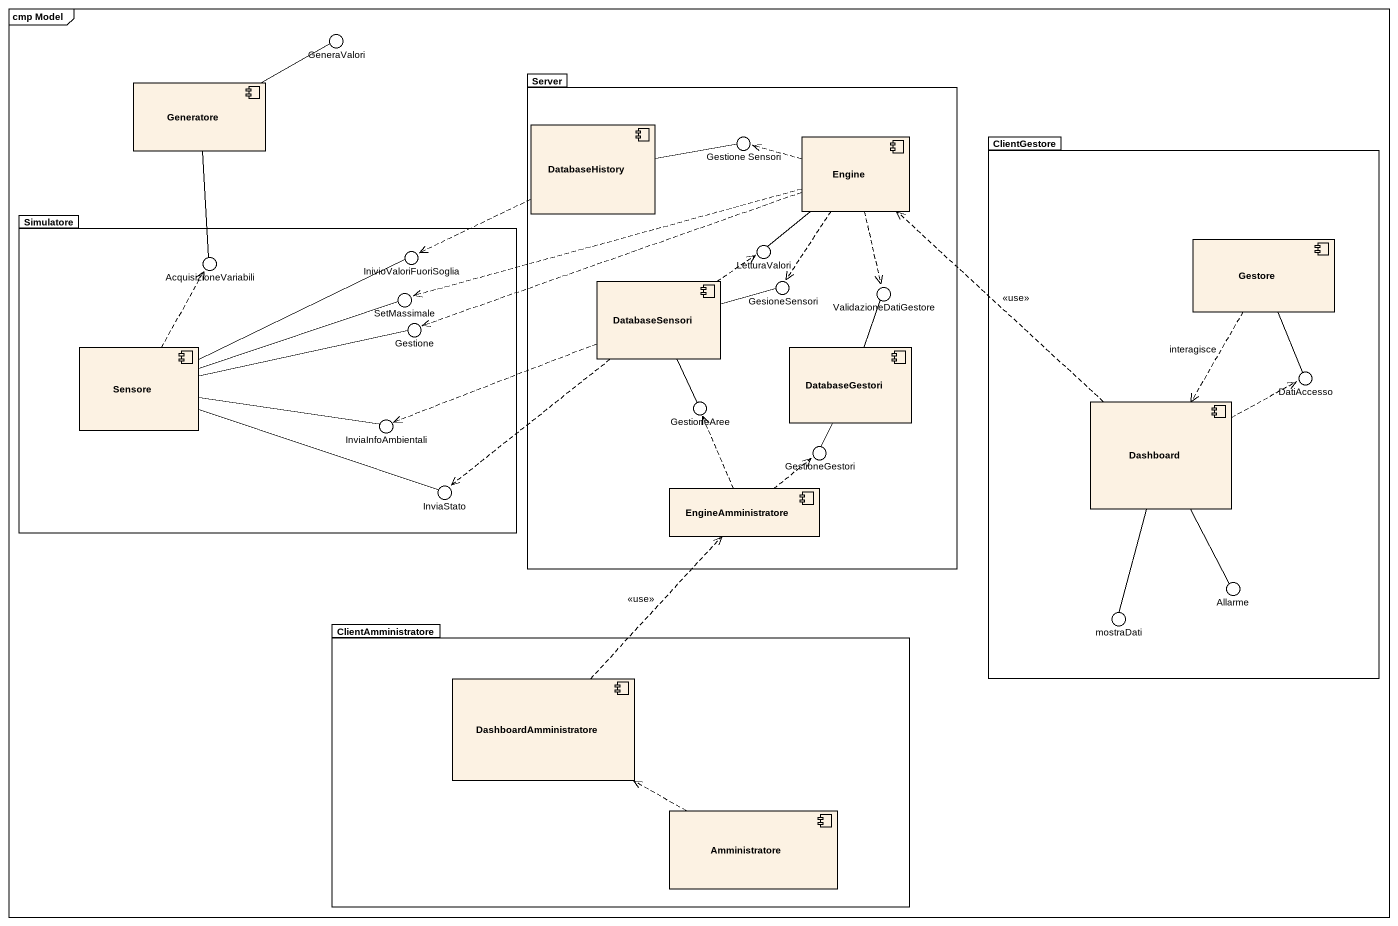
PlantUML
@startuml
mainframe cmp Model
() GeneraValori
component Generatore
package Server {
  component DatabaseHistory
  component Engine
  component DatabaseSensori
  component DatabaseGestori
  component EngineAmministratore
}
() "Gestione Sensori" as Gestione_Sensori
package ClientGestore {
  component Gestore
  component Dashboard
}
package Simulatore {
  component Sensore
}
() AcquisizioneVariabili
() InivioValoriFuoriSoglia
() LetturaValori
() SetMassimale
() GesioneSensori
() ValidazioneDatiGestore
() Gestione
() DatiAccesso
() GestioneAree
() InviaInfoAmbientali
() GestioneGestori
() InviaStato
() mostraDati
() Allarme
package ClientAmministratore {
  component DashboardAmministratore
  component Amministratore
}
Server -up- Gestione_Sensori
Simulatore -up- AcquisizioneVariabili
Simulatore -up- InivioValoriFuoriSoglia
Server -up- LetturaValori
Simulatore -right- SetMassimale
Server -up- GesioneSensori
Server -right- ValidazioneDatiGestore
Simulatore -right- Gestione
ClientGestore -right- DatiAccesso
Server -- GestioneAree
Simulatore -right- InviaInfoAmbientali
Server -- GestioneGestori
Simulatore -- InviaStato
ClientGestore -- mostraDati
ClientGestore -- Allarme
Generatore -right- GeneraValori
Generatore -- AcquisizioneVariabili
DatabaseHistory -right- Gestione_Sensori
DatabaseHistory .left.> InivioValoriFuoriSoglia
Engine .left.> Gestione_Sensori
Engine -- LetturaValori
Engine .left.> SetMassimale
Engine ..> GesioneSensori
Engine ..> ValidazioneDatiGestore
Engine .left.> Gestione
Gestore -- DatiAccesso
Gestore ..> Dashboard : interagisce
DatabaseSensori .up.> LetturaValori
DatabaseSensori -right- GesioneSensori
DatabaseSensori -- GestioneAree
DatabaseSensori .left.> InviaInfoAmbientali
DatabaseSensori ..> InviaStato
Sensore .up.> AcquisizioneVariabili
Sensore -right- InivioValoriFuoriSoglia
Sensore -right- SetMassimale
Sensore -right- Gestione
Sensore -right- InviaInfoAmbientali
Sensore -right- InviaStato
DatabaseGestori -up- ValidazioneDatiGestore
DatabaseGestori -- GestioneGestori
Dashboard .up.> Engine : <<use>>
Dashboard .right.> DatiAccesso
Dashboard -- mostraDati
Dashboard -- Allarme
EngineAmministratore .up.> GestioneAree
EngineAmministratore .up.> GestioneGestori
DashboardAmministratore .up.> EngineAmministratore : <<use>>
Amministratore .left.> DashboardAmministratore
@enduml
